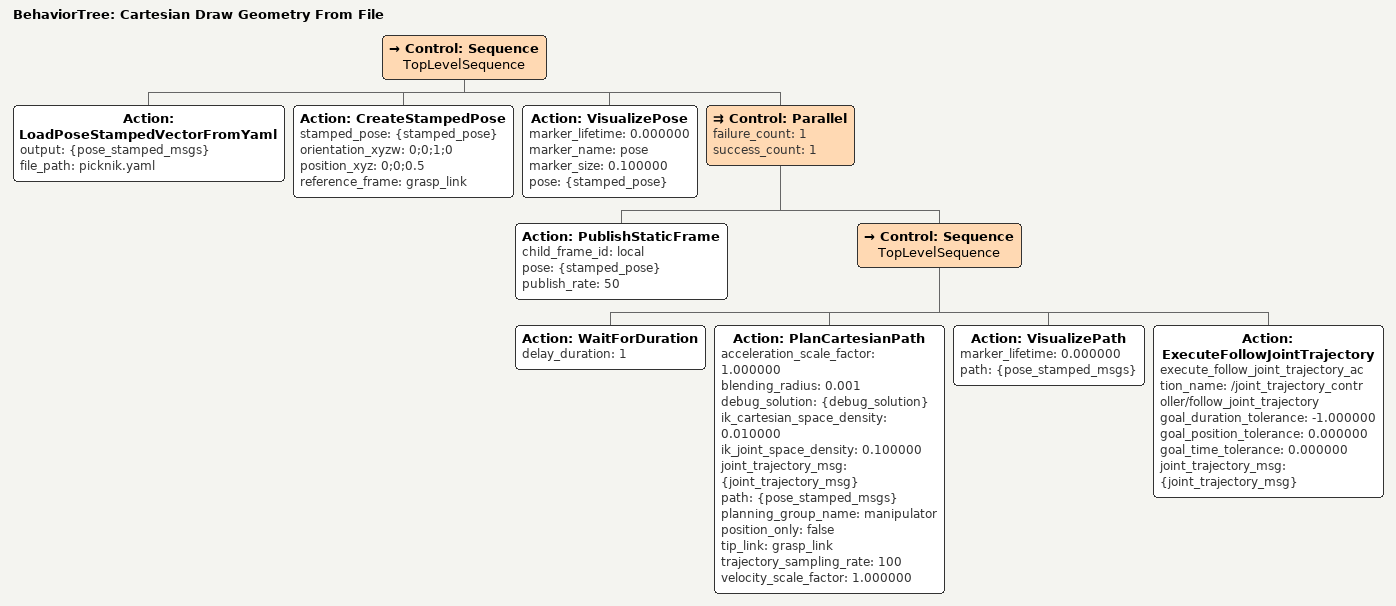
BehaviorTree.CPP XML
<?xml version='1.0' encoding='utf-8'?>
<root BTCPP_format="4" main_tree_to_execute="Cartesian Draw Geometry From File">
  <BehaviorTree ID="Cartesian Draw Geometry From File" _description="Training example that shows how to load a Cartesian path from a file and execute the path">
    <Control ID="Sequence" name="TopLevelSequence">
      <Action ID="LoadPoseStampedVectorFromYaml" output="{pose_stamped_msgs}" file_path="picknik.yaml"/>
      <Action ID="CreateStampedPose" stamped_pose="{stamped_pose}" orientation_xyzw="0;0;1;0" position_xyz="0;0;0.5" reference_frame="grasp_link"/>
      <Action ID="VisualizePose" marker_lifetime="0.000000" marker_name="pose" marker_size="0.100000" pose="{stamped_pose}"/>
      <Control ID="Parallel" failure_count="1" success_count="1">
        <Action ID="PublishStaticFrame" child_frame_id="local" pose="{stamped_pose}" publish_rate="50"/>
        <Control ID="Sequence" name="TopLevelSequence">
          <Action ID="WaitForDuration" delay_duration="1"/>
          <Action ID="PlanCartesianPath" acceleration_scale_factor="1.000000" blending_radius="0.001" debug_solution="{debug_solution}" ik_cartesian_space_density="0.010000" ik_joint_space_density="0.100000" joint_trajectory_msg="{joint_trajectory_msg}" path="{pose_stamped_msgs}" planning_group_name="manipulator" position_only="false" tip_link="grasp_link" trajectory_sampling_rate="100" velocity_scale_factor="1.000000"/>
          <Action ID="VisualizePath" marker_lifetime="0.000000" path="{pose_stamped_msgs}"/>
          <Action ID="ExecuteFollowJointTrajectory" execute_follow_joint_trajectory_action_name="/joint_trajectory_controller/follow_joint_trajectory" goal_duration_tolerance="-1.000000" goal_position_tolerance="0.000000" goal_time_tolerance="0.000000" joint_trajectory_msg="{joint_trajectory_msg}"/>
        </Control>
      </Control>
    </Control>
  </BehaviorTree>
</root>
